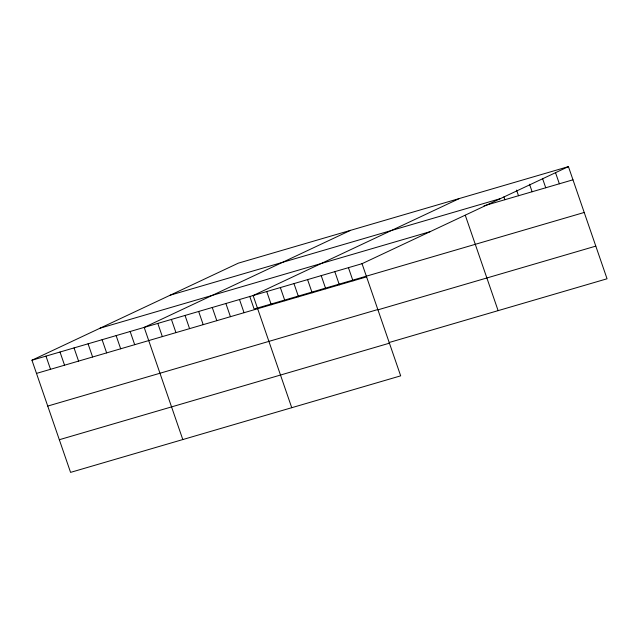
<?xml version="1.0" encoding="UTF-8"?>
<svg xmlns="http://www.w3.org/2000/svg" width="639" height="639" viewBox="0 0 639 639"><rect width="100%" height="100%" fill="white"/><g stroke="black" fill="none" stroke-linecap="round" stroke-linejoin="round"><path stroke-width="0.96" d="M361.97 263.484L400.677 375.844L70.57 472.381L31.95 360.22L238.323 263.156L568.43 166.619L607.05 278.78L389.183 342.496M350.563 230.336L144.182 327.4L182.802 439.552M459.497 198.481L253.124 295.537L291.743 407.698M568.43 166.619L362.057 263.683L31.95 360.22M170.222 295.186L500.329 198.649M484.011 205.822L572.967 179.807M100.051 328.19L430.159 231.653M584.214 212.468L254.106 309.004L249.737 296.304M36.487 373.408L366.594 276.871M47.733 406.069L377.841 309.532M377.937 309.835L595.804 246.119M59.323 439.72L389.431 343.183M555.459 172.49L559.357 183.792M542.495 178.353L545.738 187.77M529.523 184.216L532.119 191.756M516.56 190.087L518.501 195.734M503.915 196.892L504.89 199.719M465.288 215.295L498.116 310.634M348.439 267.669L352.984 280.848M334.82 271.647L339.365 284.834M321.209 275.633L325.746 288.812M307.591 279.61L312.128 292.798M293.972 283.596L298.509 296.776M280.353 287.574L284.898 300.761M266.735 291.56L271.279 304.747M239.505 299.523L244.042 312.711M225.886 303.501L230.431 316.688M212.268 307.487L216.813 320.674M198.657 311.473L203.194 324.652M185.038 315.45L189.575 328.638M171.42 319.436L175.957 332.615M157.801 323.414L162.346 336.601M130.156 331.497L134.693 344.685M116.13 335.603L120.667 348.79M102.096 339.708L106.641 352.888M88.07 343.806L92.607 356.993M74.036 347.912L78.581 361.099M60.01 352.017L64.547 365.196M45.976 356.115L50.521 369.302"/></g></svg>
